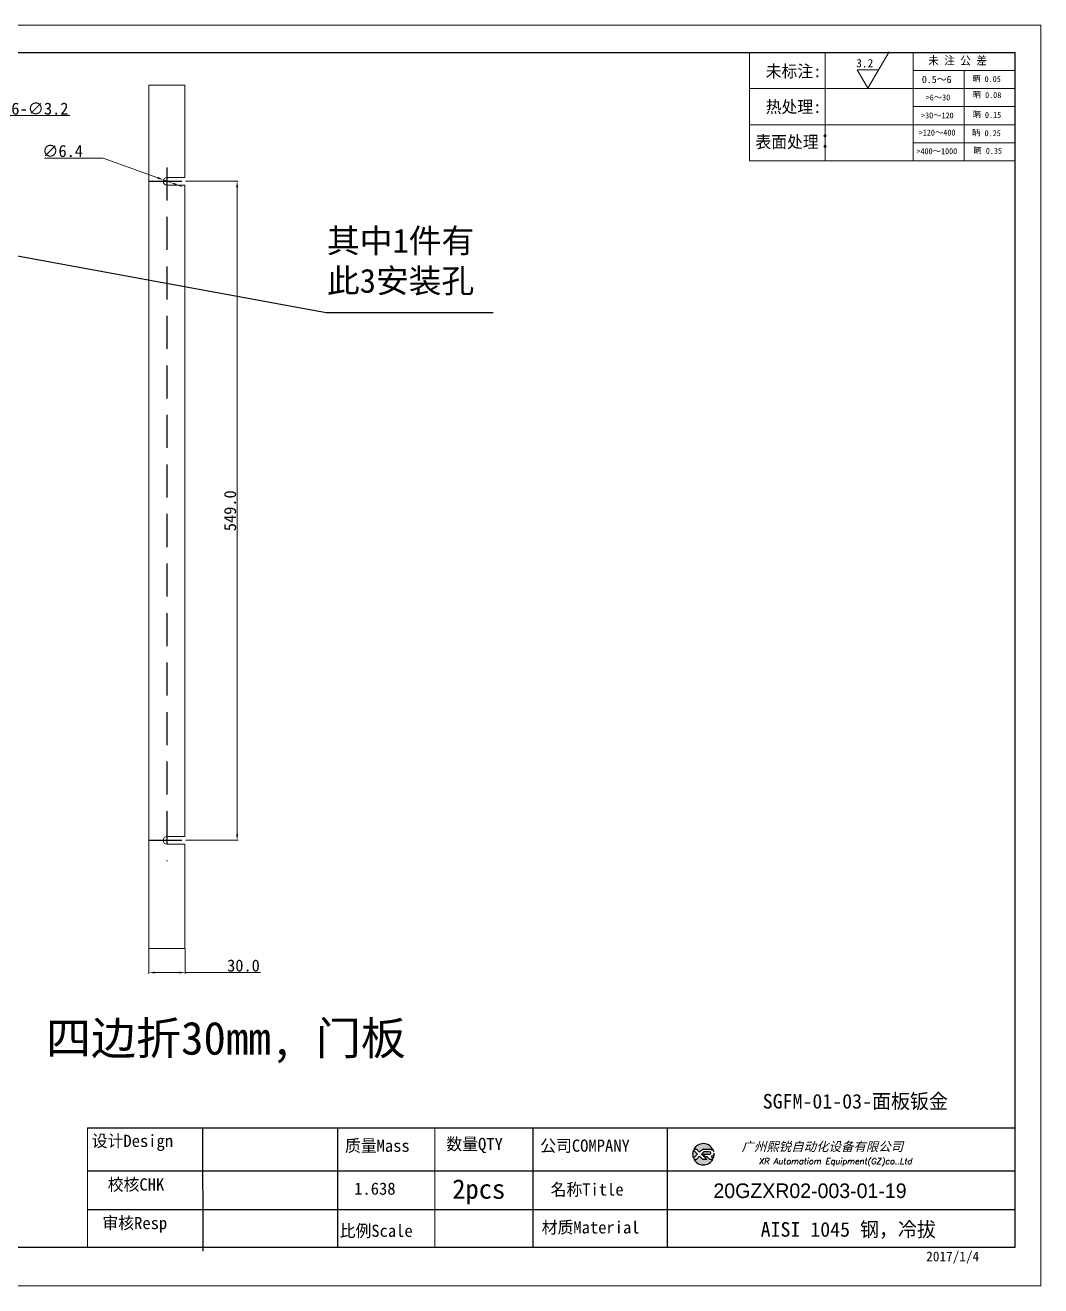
# Model space of a CAD drawing. Header units: millimetres. Extents: x -3862 to 6257, y -4684 to -2127.
# Drawn here: x -1148 to -302, y -4683 to -3633 of the extents above; entities that cross this region are included whole.
import ezdxf
from ezdxf.enums import TextEntityAlignment as Align

# ---------------------------------------------------------------- set-up
doc = ezdxf.new("R2010")
doc.units = ezdxf.units.MM
doc.header["$PDSIZE"] = -1
doc.linetypes.add('CENTERX2', pattern=[20.32, 12.7, -2.54, 2.54, -2.54])
doc.linetypes.add('HIDDEN2', pattern=[0.1875, 0.125, -0.0625])
for name, color, linetype in [('10', 16, 'Continuous'), ('12', 7, 'Continuous'), ('6', 7, 'Continuous'), ('DIM', 3, 'Continuous'), ('layer 1', 7, 'Continuous'), ('中心线', 1, 'CENTERX2'), ('图\\M+19E79\\M+195B6\\M+18E9A', 7, 'Continuous')]:
    doc.layers.add(name, color=color, linetype=linetype)
for name, color, linetype, lineweight in [('尺寸线', 2, 'Continuous', 13), ('粗实线', 7, 'Continuous', 35), ('细实线', 7, 'Continuous', 13)]:
    doc.layers.add(name, color=color, linetype=linetype, lineweight=lineweight)
doc.styles.add('STYLE1', font='')
doc.styles.add('标题\\M+18E9A', font='romand.shx', dxfattribs={"oblique": 10, "bigfont": 'bigfont.shx'})
doc.styles.get('STYLE1').set_extended_font_data('SimSun')
doc.dimstyles.new('ISO-25', dxfattribs={"dimtxt": 2.5, "dimasz": 2.5, "dimexe": 1.25, "dimexo": 0.625, "dimtad": 1, "dimtxsty": 'Standard', "dimcen": 2.5, "dimadec": 0, "dimazin": 0, "dimtfac": 1, "dimtmove": 0, "dimatfit": 3, "dimfxl": 0, "dimarcsym": 0})
doc.dimstyles.new('国标$0', dxfattribs={"dimtxt": 4, "dimasz": 1.2, "dimexe": 1, "dimexo": 0.4, "dimgap": 0.8, "dimtad": 1, "dimdec": 1, "dimzin": 1, "dimdsep": 46, "dimtxsty": 'Standard', "dimcen": 0, "dimclrd": 256, "dimclre": 256, "dimclrt": 256, "dimadec": 0, "dimazin": 0, "dimtp": 0.1, "dimtm": 0.1, "dimtfac": 0.71, "dimtdec": 1, "dimtmove": 1, "dimatfit": 3, "dimfxl": 0, "dimlwd": -1, "dimlwe": -1, "dimarcsym": 0})

# ---------------------------------------------------------------- blocks, each defined once
blk = doc.blocks.new('*D69')
at = {"layer": '10', "color": 16, "linetype": 'Continuous', "lineweight": 13, "ltscale": 2, "insert": (1331.2, 1014.8), "char_height": 6.945, "attachment_point": 7}
blk.add_mtext('{\\fSIMSUN|b0|i0|c0|p49;3.2}', dxfattribs=at)
blk = doc.blocks.new('*D70')
at = {"layer": '10', "color": 7, "linetype": 'Continuous', "lineweight": 13, "ltscale": 2, "insert": (1427.9, 1002.6), "char_height": 4.961, "attachment_point": 7}
blk.add_mtext('{\\fSIMSUN|b0|i0|c0|p49;眪', dxfattribs=at)
blk = doc.blocks.new('*D71')
at = {"layer": '10', "color": 5, "linetype": 'Continuous', "lineweight": 13, "ltscale": 2, "insert": (1434.8, 1002.6), "char_height": 4.961, "attachment_point": 7}
blk.add_mtext('{\\fSIMSUN|b0|i0|c0|p49; 0.05}', dxfattribs=at)
blk = doc.blocks.new('*D72')
at = {"layer": '10', "color": 7, "linetype": 'Continuous', "lineweight": 13, "ltscale": 2, "insert": (1428.2, 989.2), "char_height": 4.961, "attachment_point": 7}
blk.add_mtext('{\\fSIMSUN|b0|i0|c0|p49;眪', dxfattribs=at)
blk = doc.blocks.new('*D73')
at = {"layer": '10', "color": 7, "linetype": 'Continuous', "lineweight": 13, "ltscale": 2, "insert": (1435.2, 989.2), "char_height": 4.961, "attachment_point": 7}
blk.add_mtext('{\\fSIMSUN|b0|i0|c0|p49; 0.08}', dxfattribs=at)
blk = doc.blocks.new('*D74')
at = {"layer": '10', "color": 7, "linetype": 'Continuous', "lineweight": 13, "ltscale": 2, "insert": (1428.2, 972.7), "char_height": 4.961, "attachment_point": 7}
blk.add_mtext('{\\fSIMSUN|b0|i0|c0|p49;眪', dxfattribs=at)
blk = doc.blocks.new('*D75')
at = {"layer": '10', "color": 7, "linetype": 'Continuous', "lineweight": 13, "ltscale": 2, "insert": (1435.1, 972.7), "char_height": 4.961, "attachment_point": 7}
blk.add_mtext('{\\fSIMSUN|b0|i0|c0|p49; 0.15}', dxfattribs=at)
blk = doc.blocks.new('*D76')
at = {"layer": '10', "color": 7, "linetype": 'Continuous', "lineweight": 13, "ltscale": 2, "insert": (1427.8, 957.5), "char_height": 4.961, "attachment_point": 7}
blk.add_mtext('{\\fSIMSUN|b0|i0|c0|p49;眪', dxfattribs=at)
blk = doc.blocks.new('*D77')
at = {"layer": '10', "color": 7, "linetype": 'Continuous', "lineweight": 13, "ltscale": 2, "insert": (1434.8, 957.5), "char_height": 4.961, "attachment_point": 7}
blk.add_mtext('{\\fSIMSUN|b0|i0|c0|p49; 0.25}', dxfattribs=at)
blk = doc.blocks.new('*D78')
at = {"layer": '10', "color": 7, "linetype": 'Continuous', "lineweight": 13, "ltscale": 2, "insert": (1428.8, 942.7), "char_height": 4.961, "attachment_point": 7}
blk.add_mtext('{\\fSIMSUN|b0|i0|c0|p49;眪', dxfattribs=at)
blk = doc.blocks.new('*D79')
at = {"layer": '10', "color": 7, "linetype": 'Continuous', "lineweight": 13, "ltscale": 2, "insert": (1435.8, 942.7), "char_height": 4.961, "attachment_point": 7}
blk.add_mtext('{\\fSIMSUN|b0|i0|c0|p49; 0.35}', dxfattribs=at)
blk = doc.blocks.new('*D80')
at = {"layer": '10', "color": 7, "linetype": 'Continuous', "lineweight": 13, "ltscale": 2, "insert": (703.3, 44.3), "char_height": 10.14, "attachment_point": 7}
blk.add_mtext('{审核Resp}', dxfattribs=at)
blk = doc.blocks.new('*D81')
at = {"layer": '10', "color": 7, "linetype": 'Continuous', "lineweight": 13, "ltscale": 2, "insert": (900.9, 39.6), "char_height": 10.14, "attachment_point": 7}
blk.add_mtext('{比例Scale}', dxfattribs=at)
blk = doc.blocks.new('*D82')
at = {"layer": '10', "color": 7, "linetype": 'Continuous', "lineweight": 13, "ltscale": 2, "insert": (905.3, 110.5), "char_height": 10.14, "attachment_point": 7}
blk.add_mtext('{质量Mass}', dxfattribs=at)
blk = doc.blocks.new('*D83')
at = {"layer": '10', "color": 7, "linetype": 'Continuous', "lineweight": 13, "ltscale": 2, "insert": (1076.6, 74), "char_height": 10.14, "attachment_point": 7}
blk.add_mtext('{名称Title}', dxfattribs=at)
blk = doc.blocks.new('*D84')
at = {"layer": '10', "color": 7, "linetype": 'Continuous', "lineweight": 13, "ltscale": 2, "insert": (694.4, 112.3), "char_height": 10.14, "attachment_point": 7}
blk.add_mtext('{设计Design}', dxfattribs=at)
blk = doc.blocks.new('*D85')
at = {"layer": '10', "color": 7, "linetype": 'Continuous', "lineweight": 13, "ltscale": 2, "insert": (707.7, 78.2), "char_height": 10.14, "attachment_point": 7}
blk.add_mtext('{校核CHK}', dxfattribs=at)
blk = doc.blocks.new('*D92')
at = {"layer": '10', "color": 7, "linetype": 'Continuous', "lineweight": 13, "ltscale": 2, "insert": (913, 75.7), "char_height": 10.14, "attachment_point": 7}
blk.add_mtext('{1.638}', dxfattribs=at)
blk = doc.blocks.new('*D93')
at = {"layer": '10', "color": 7, "linetype": 'Continuous', "lineweight": 13, "ltscale": 2, "insert": (1255.8, 1005.5), "char_height": 10.14, "attachment_point": 7}
blk.add_mtext('{未标注:}', dxfattribs=at)
blk = doc.blocks.new('*D94')
at = {"layer": '10', "color": 7, "linetype": 'Continuous', "lineweight": 13, "ltscale": 2, "insert": (1255.8, 975.8), "char_height": 10.14, "attachment_point": 7}
blk.add_mtext('{热处理:}', dxfattribs=at)
blk = doc.blocks.new('*D95')
at = {"layer": '10', "color": 7, "linetype": 'Continuous', "lineweight": 13, "ltscale": 2, "insert": (1247.2, 946.6), "char_height": 10.14, "attachment_point": 7}
blk.add_mtext('{表面处理}', dxfattribs=at)
blk = doc.blocks.new('*D96')
at = {"layer": '10', "color": 7, "linetype": 'Continuous', "lineweight": 13, "ltscale": 2, "insert": (1296.7, 946.8), "char_height": 13.12, "attachment_point": 7}
blk.add_mtext('{：}', dxfattribs=at)
blk = doc.blocks.new('*D97')
at = {"layer": '10', "color": 7, "linetype": 'Continuous', "lineweight": 13, "ltscale": 2, "insert": (1391.2, 1016.4), "char_height": 6.75, "attachment_point": 7}
blk.add_mtext('{未 注 公 差}', dxfattribs=at)
blk = doc.blocks.new('*D98')
at = {"layer": '10', "color": 7, "linetype": 'Continuous', "lineweight": 13, "ltscale": 2, "insert": (1385.9, 1001.7), "char_height": 6.08, "attachment_point": 7}
blk.add_mtext('{0.5～6}', dxfattribs=at)
blk = doc.blocks.new('*D100')
at = {"layer": '10', "color": 7, "linetype": 'Continuous', "lineweight": 13, "ltscale": 2, "insert": (1389.1, 987.3), "char_height": 4.961, "attachment_point": 7}
blk.add_mtext('{\\fSIMSUN|b0|i0|c0|p49;>6～30}', dxfattribs=at)
blk = doc.blocks.new('*D101')
at = {"layer": '10', "color": 7, "linetype": 'Continuous', "lineweight": 13, "ltscale": 2, "insert": (1385.2, 972.3), "char_height": 4.961, "attachment_point": 7}
blk.add_mtext('{\\fSIMSUN|b0|i0|c0|p49;>30～120}', dxfattribs=at)
blk = doc.blocks.new('*D102')
at = {"layer": '10', "color": 7, "linetype": 'Continuous', "lineweight": 13, "ltscale": 2, "insert": (1383.3, 958), "char_height": 4.961, "attachment_point": 7}
blk.add_mtext('{\\fSIMSUN|b0|i0|c0|p49;>120～400}', dxfattribs=at)
blk = doc.blocks.new('*D103')
at = {"layer": '10', "color": 7, "linetype": 'Continuous', "lineweight": 13, "ltscale": 2, "insert": (1381.4, 942.5), "char_height": 4.961, "attachment_point": 7}
blk.add_mtext('{\\fSIMSUN|b0|i0|c0|p49;>400～1000}', dxfattribs=at)
blk = doc.blocks.new('*D105')
at = {"layer": '10', "color": 7, "linetype": 'Continuous', "lineweight": 13, "ltscale": 2, "insert": (1251.6, 39.1), "char_height": 12.162, "attachment_point": 7}
blk.add_mtext('{AISI 1045 钢，冷拔}', dxfattribs=at)
blk = doc.blocks.new('*D106')
at = {"layer": '10', "color": 7, "linetype": 'Continuous', "lineweight": 13, "ltscale": 2, "insert": (1389.5, 18.4), "char_height": 8.11, "attachment_point": 7}
blk.add_mtext('{2017/1/4}', dxfattribs=at)
blk = doc.blocks.new('*D107')
at = {"layer": '10', "color": 16, "linetype": 'Continuous', "lineweight": 13, "ltscale": 2, "insert": (989.8, 110.5), "char_height": 10.14, "attachment_point": 7}
blk.add_mtext('{数量QTY}', dxfattribs=at)
blk = doc.blocks.new('*D108')
at = {"layer": '10', "color": 7, "linetype": 'Continuous', "lineweight": 13, "ltscale": 2, "insert": (988.1, 73), "char_height": 16.22, "attachment_point": 7}
blk.add_mtext('{2pcs}', dxfattribs=at)
blk = doc.blocks.new('*D114')
at = {"layer": '10', "color": 7, "linetype": 'Continuous', "lineweight": 13, "ltscale": 2, "insert": (1068, 110.5), "char_height": 10.135, "attachment_point": 7}
blk.add_mtext('{公司COMPANY}', dxfattribs=at)
blk = doc.blocks.new('*D115')
at = {"layer": '10', "color": 7, "linetype": 'Continuous', "lineweight": 13, "ltscale": 2, "insert": (1069.2, 42.5), "char_height": 10.135, "attachment_point": 7}
blk.add_mtext('{材质Material}', dxfattribs=at)
blk = doc.blocks.new('XR')
h = blk.add_hatch(color=256)
h.set_gradient(color1=(252, 128, 0), rotation=240, one_color=1, tint=1, name='INVCURVED')
edge = h.paths.add_edge_path()
edge.add_spline(control_points=[(-434.18, -5928.47), (-433.9, -5928.74), (-433.63, -5929.01), (-433.63, -5929.01), (-433.63, -5929.01), (-433.63, -5929.01), (-433.36, -5928.74), (-433.09, -5928.47)], knot_values=[0.5625, 0.5625, 0.5625, 0.5625, 0.625, 0.625, 0.625, 0.625, 0.6875, 0.6875, 0.6875, 0.6875], degree=3, periodic=0)
edge.add_spline(control_points=[(-433.09, -5928.47), (-432.82, -5928.2), (-432.54, -5927.93), (-432.54, -5927.93), (-432.54, -5927.93), (-432.54, -5927.93), (-432.04, -5927.93), (-431.53, -5927.93)], knot_values=[0.4375, 0.4375, 0.4375, 0.4375, 0.5, 0.5, 0.5, 0.5, 0.5625, 0.5625, 0.5625, 0.5625], degree=3, periodic=0)
edge.add_spline(control_points=[(-431.53, -5927.93), (-431.03, -5927.93), (-430.52, -5927.93), (-430.52, -5927.93), (-430.52, -5927.93), (-430, -5927.93), (-429.43, -5927.96), (-429.01, -5928.33)], knot_values=[0.25, 0.25, 0.25, 0.25, 0.3125, 0.3125, 0.3125, 0.3125, 0.4375, 0.4375, 0.4375, 0.4375], degree=3, periodic=0)
edge.add_spline(control_points=[(-429.01, -5928.33), (-428.88, -5928.44), (-428.78, -5928.59), (-428.71, -5928.75)], knot_values=[0.125, 0.125, 0.125, 0.125, 0.25, 0.25, 0.25, 0.25], degree=3, periodic=0)
edge.add_spline(control_points=[(-428.71, -5928.75), (-429.13, -5927.18), (-430.58, -5926.02), (-432.31, -5926.02)], knot_values=[0, 0, 0, 0, 0.125, 0.125, 0.125, 0.125], degree=3, periodic=0)
edge.add_spline(control_points=[(-432.31, -5926.02), (-433.72, -5926.02), (-434.94, -5926.79), (-435.58, -5927.93)], knot_values=[0.875, 0.875, 0.875, 0.875, 1, 1, 1, 1], degree=3, periodic=0)
edge.add_spline(control_points=[(-435.58, -5927.93), (-435.58, -5927.93), (-434.72, -5927.93), (-434.72, -5927.93), (-434.72, -5927.93), (-434.72, -5927.93), (-434.45, -5928.2), (-434.18, -5928.47)], knot_values=[0.6875, 0.6875, 0.6875, 0.6875, 0.8125, 0.8125, 0.8125, 0.8125, 0.875, 0.875, 0.875, 0.875], degree=3, periodic=0)
edge = h.paths.add_edge_path()
edge.add_spline(control_points=[(-434.79, -5929.26), (-435.04, -5929.02), (-435.34, -5928.72), (-435.54, -5928.53)], knot_values=[0.562504, 0.562504, 0.562504, 0.562504, 0.656252, 0.656252, 0.656252, 0.656252], degree=3, periodic=0)
edge.add_spline(control_points=[(-435.54, -5928.53), (-435.67, -5928.4), (-435.76, -5928.31), (-435.76, -5928.31), (-435.76, -5928.31), (-435.94, -5928.74), (-436.03, -5929.21), (-436.03, -5929.71)], knot_values=[0.25, 0.25, 0.25, 0.25, 0.312504, 0.312504, 0.312504, 0.312504, 0.562504, 0.562504, 0.562504, 0.562504], degree=3, periodic=0)
edge.add_spline(control_points=[(-436.03, -5929.71), (-436.03, -5930.2), (-435.94, -5930.67), (-435.76, -5931.1), (-435.76, -5931.1), (-435.4, -5930.75), (-435.05, -5930.4)], knot_values=[0.874998, 0.874998, 0.874998, 0.874998, 1.124998, 1.124998, 1.124998, 1.25, 1.25, 1.25, 1.25], degree=3, periodic=0)
edge.add_spline(control_points=[(-435.05, -5930.4), (-434.7, -5930.05), (-434.34, -5929.71), (-434.34, -5929.71), (-434.34, -5929.71), (-434.34, -5929.71), (-434.34, -5929.71), (-434.34, -5929.71)], knot_values=[0.749878, 0.749878, 0.749878, 0.749878, 0.874875, 0.874875, 0.874875, 0.874875, 0.874998, 0.874998, 0.874998, 0.874998], degree=3, periodic=0)
edge.add_spline(control_points=[(-434.34, -5929.71), (-434.34, -5929.71), (-434.34, -5929.71), (-434.34, -5929.71)], knot_values=[0.749634, 0.749634, 0.749634, 0.749634, 0.749817, 0.749817, 0.749817, 0.749817], degree=3, periodic=0)
edge.add_spline(control_points=[(-434.35, -5929.7), (-434.35, -5929.7), (-434.35, -5929.7), (-434.35, -5929.7)], knot_values=[0.738281, 0.738281, 0.738281, 0.738281, 0.742188, 0.742188, 0.742188, 0.742188], degree=3, periodic=0)
edge.add_spline(control_points=[(-434.35, -5929.7), (-434.36, -5929.69), (-434.37, -5929.68), (-434.38, -5929.67)], knot_values=[0.726563, 0.726563, 0.726563, 0.726563, 0.738281, 0.738281, 0.738281, 0.738281], degree=3, periodic=0)
edge.add_spline(control_points=[(-434.38, -5929.67), (-434.38, -5929.66), (-434.39, -5929.65), (-434.4, -5929.65)], knot_values=[0.718751, 0.718751, 0.718751, 0.718751, 0.726563, 0.726563, 0.726563, 0.726563], degree=3, periodic=0)
edge.add_spline(control_points=[(-434.4, -5929.65), (-434.42, -5929.63), (-434.45, -5929.6), (-434.47, -5929.58)], knot_values=[0.703126, 0.703126, 0.703126, 0.703126, 0.718751, 0.718751, 0.718751, 0.718751], degree=3, periodic=0)
edge.add_spline(control_points=[(-434.47, -5929.58), (-434.5, -5929.55), (-434.53, -5929.52), (-434.56, -5929.49)], knot_values=[0.687501, 0.687501, 0.687501, 0.687501, 0.703126, 0.703126, 0.703126, 0.703126], degree=3, periodic=0)
edge.add_spline(control_points=[(-434.56, -5929.49), (-434.63, -5929.42), (-434.71, -5929.35), (-434.79, -5929.26)], knot_values=[0.656252, 0.656252, 0.656252, 0.656252, 0.687501, 0.687501, 0.687501, 0.687501], degree=3, periodic=0)
h = blk.add_hatch(color=256)
h.set_gradient(color1=(3, 72, 255), color2=(0, 41, 153), one_color=1, tint=0.3, name='HEMISPHERICAL')
edge = h.paths.add_edge_path()
edge.add_spline(control_points=[(-432.54, -5929.67), (-432.26, -5929.95), (-431.94, -5930.23), (-431.66, -5930.51), (-431.66, -5930.51), (-431.66, -5930.51), (-431.66, -5930.51), (-431.66, -5930.51)], knot_values=[0.736842, 0.736842, 0.736842, 0.736842, 0.789474, 0.789474, 0.789474, 0.789474, 0.802633, 0.802633, 0.802633, 0.802633], degree=3, periodic=0)
edge.add_spline(control_points=[(-431.66, -5930.51), (-431.65, -5930.51), (-431.65, -5930.52), (-431.65, -5930.52)], knot_values=[0.802633, 0.802633, 0.802633, 0.802633, 0.815791, 0.815791, 0.815791, 0.815791], degree=3, periodic=0)
edge.add_spline(control_points=[(-431.65, -5930.52), (-431.64, -5930.53), (-431.64, -5930.53), (-431.64, -5930.53)], knot_values=[0.815791, 0.815791, 0.815791, 0.815791, 0.82237, 0.82237, 0.82237, 0.82237], degree=3, periodic=0)
edge.add_spline(control_points=[(-431.64, -5930.53), (-431.64, -5930.53), (-431.64, -5930.53), (-431.63, -5930.54)], knot_values=[0.82237, 0.82237, 0.82237, 0.82237, 0.828949, 0.828949, 0.828949, 0.828949], degree=3, periodic=0)
edge.add_spline(control_points=[(-431.63, -5930.54), (-431.63, -5930.54), (-431.63, -5930.54), (-431.63, -5930.54), (-431.63, -5930.54), (-431.63, -5930.54), (-431.59, -5930.54), (-431.52, -5930.54)], knot_values=[0.841901, 0.841901, 0.841901, 0.841901, 0.842105, 0.842105, 0.842105, 0.842105, 0.855264, 0.855264, 0.855264, 0.855264], degree=3, periodic=0)
edge.add_spline(control_points=[(-431.52, -5930.54), (-431.46, -5930.54), (-431.38, -5930.54), (-431.3, -5930.54)], knot_values=[0.855264, 0.855264, 0.855264, 0.855264, 0.868422, 0.868422, 0.868422, 0.868422], degree=3, periodic=0)
edge.add_spline(control_points=[(-431.3, -5930.54), (-431.26, -5930.54), (-431.22, -5930.54), (-431.18, -5930.54)], knot_values=[0.868422, 0.868422, 0.868422, 0.868422, 0.875, 0.875, 0.875, 0.875], degree=3, periodic=0)
edge.add_spline(control_points=[(-431.18, -5930.54), (-431.14, -5930.54), (-431.1, -5930.54), (-431.07, -5930.54)], knot_values=[0.875, 0.875, 0.875, 0.875, 0.881579, 0.881579, 0.881579, 0.881579], degree=3, periodic=0)
edge.add_spline(control_points=[(-431.07, -5930.54), (-431.05, -5930.54), (-431.04, -5930.54), (-431.03, -5930.54)], knot_values=[0.881579, 0.881579, 0.881579, 0.881579, 0.884869, 0.884869, 0.884869, 0.884869], degree=3, periodic=0)
edge.add_spline(control_points=[(-431.03, -5930.54), (-431.02, -5930.54), (-431, -5930.54), (-431, -5930.54)], knot_values=[0.884869, 0.884869, 0.884869, 0.884869, 0.888158, 0.888158, 0.888158, 0.888158], degree=3, periodic=0)
edge.add_spline(control_points=[(-431, -5930.54), (-430.99, -5930.54), (-430.99, -5930.54), (-430.98, -5930.54)], knot_values=[0.888158, 0.888158, 0.888158, 0.888158, 0.889803, 0.889803, 0.889803, 0.889803], degree=3, periodic=0)
edge.add_spline(control_points=[(-430.98, -5930.54), (-430.98, -5930.54), (-430.98, -5930.54), (-430.97, -5930.54)], knot_values=[0.889803, 0.889803, 0.889803, 0.889803, 0.891447, 0.891447, 0.891447, 0.891447], degree=3, periodic=0)
edge.add_spline(control_points=[(-430.97, -5930.54), (-430.97, -5930.54), (-430.97, -5930.54), (-430.97, -5930.54)], knot_values=[0.891447, 0.891447, 0.891447, 0.891447, 0.89227, 0.89227, 0.89227, 0.89227], degree=3, periodic=0)
edge.add_spline(control_points=[(-430.97, -5930.54), (-430.97, -5930.54), (-430.97, -5930.54), (-430.97, -5930.54)], knot_values=[0.89227, 0.89227, 0.89227, 0.89227, 0.893092, 0.893092, 0.893092, 0.893092], degree=3, periodic=0)
edge.add_spline(control_points=[(-430.97, -5930.54), (-430.97, -5930.54), (-430.97, -5930.54), (-430.97, -5930.54)], knot_values=[0.893092, 0.893092, 0.893092, 0.893092, 0.893503, 0.893503, 0.893503, 0.893503], degree=3, periodic=0)
edge.add_spline(control_points=[(-430.97, -5930.54), (-430.97, -5930.54), (-430.97, -5930.54), (-430.97, -5930.54)], knot_values=[0.893503, 0.893503, 0.893503, 0.893503, 0.893914, 0.893914, 0.893914, 0.893914], degree=3, periodic=0)
edge.add_spline(control_points=[(-430.97, -5930.54), (-430.97, -5930.54), (-430.97, -5930.54), (-430.97, -5930.54)], knot_values=[0.893914, 0.893914, 0.893914, 0.893914, 0.89412, 0.89412, 0.89412, 0.89412], degree=3, periodic=0)
edge.add_spline(control_points=[(-430.97, -5930.54), (-430.97, -5930.54), (-430.97, -5930.54), (-430.97, -5930.54)], knot_values=[0.89412, 0.89412, 0.89412, 0.89412, 0.894326, 0.894326, 0.894326, 0.894326], degree=3, periodic=0)
edge.add_spline(control_points=[(-430.97, -5930.54), (-430.97, -5930.54), (-430.97, -5930.54), (-430.97, -5930.54)], knot_values=[0.894428, 0.894428, 0.894428, 0.894428, 0.894531, 0.894531, 0.894531, 0.894531], degree=3, periodic=0)
edge.add_spline(control_points=[(-430.97, -5930.54), (-430.97, -5930.54), (-430.97, -5930.54), (-430.97, -5930.54)], knot_values=[0.894531, 0.894531, 0.894531, 0.894531, 0.894583, 0.894583, 0.894583, 0.894583], degree=3, periodic=0)
edge.add_spline(control_points=[(-430.97, -5930.54), (-430.97, -5930.54), (-430.97, -5930.54), (-430.97, -5930.54), (-430.97, -5930.54), (-430.97, -5930.54), (-430.73, -5930.78), (-430.49, -5931.01)], knot_values=[0.894685, 0.894685, 0.894685, 0.894685, 0.894737, 0.894737, 0.894737, 0.894737, 0.921052, 0.921052, 0.921052, 0.921052], degree=3, periodic=0)
edge.add_spline(control_points=[(-430.49, -5931.01), (-430.26, -5931.24), (-430.02, -5931.48), (-430.02, -5931.48)], knot_values=[0.921052, 0.921052, 0.921052, 0.921052, 0.947368, 0.947368, 0.947368, 0.947368], degree=3, periodic=0)
edge.add_spline(control_points=[(-430.02, -5931.48), (-430.02, -5931.48), (-430.02, -5931.48), (-430.02, -5931.48)], knot_values=[0.947522, 0.947522, 0.947522, 0.947522, 0.947573, 0.947573, 0.947573, 0.947573], degree=3, periodic=0)
edge.add_spline(control_points=[(-430.02, -5931.48), (-430.02, -5931.48), (-430.02, -5931.48), (-430.02, -5931.48)], knot_values=[0.947573, 0.947573, 0.947573, 0.947573, 0.947676, 0.947676, 0.947676, 0.947676], degree=3, periodic=0)
edge.add_spline(control_points=[(-430.02, -5931.48), (-430.02, -5931.48), (-430.02, -5931.48), (-430.02, -5931.48)], knot_values=[0.947676, 0.947676, 0.947676, 0.947676, 0.947779, 0.947779, 0.947779, 0.947779], degree=3, periodic=0)
edge.add_spline(control_points=[(-430.02, -5931.48), (-430.02, -5931.48), (-430.02, -5931.48), (-430.02, -5931.48)], knot_values=[0.947779, 0.947779, 0.947779, 0.947779, 0.947984, 0.947984, 0.947984, 0.947984], degree=3, periodic=0)
edge.add_spline(control_points=[(-430.02, -5931.48), (-430.02, -5931.48), (-430.02, -5931.48), (-430.02, -5931.48)], knot_values=[0.947984, 0.947984, 0.947984, 0.947984, 0.94819, 0.94819, 0.94819, 0.94819], degree=3, periodic=0)
edge.add_spline(control_points=[(-430.02, -5931.48), (-430.02, -5931.48), (-430.02, -5931.48), (-430.02, -5931.48)], knot_values=[0.94819, 0.94819, 0.94819, 0.94819, 0.948601, 0.948601, 0.948601, 0.948601], degree=3, periodic=0)
edge.add_spline(control_points=[(-430.02, -5931.48), (-430.02, -5931.48), (-430.02, -5931.48), (-430.02, -5931.48)], knot_values=[0.948601, 0.948601, 0.948601, 0.948601, 0.949012, 0.949012, 0.949012, 0.949012], degree=3, periodic=0)
edge.add_spline(control_points=[(-430.02, -5931.48), (-430.02, -5931.48), (-430.01, -5931.48), (-430.01, -5931.48)], knot_values=[0.949012, 0.949012, 0.949012, 0.949012, 0.949834, 0.949834, 0.949834, 0.949834], degree=3, periodic=0)
edge.add_spline(control_points=[(-430.01, -5931.48), (-430.01, -5931.48), (-430.01, -5931.48), (-430.01, -5931.48)], knot_values=[0.949834, 0.949834, 0.949834, 0.949834, 0.950657, 0.950657, 0.950657, 0.950657], degree=3, periodic=0)
edge.add_spline(control_points=[(-430.01, -5931.48), (-430.01, -5931.48), (-430, -5931.48), (-430, -5931.48)], knot_values=[0.950657, 0.950657, 0.950657, 0.950657, 0.952301, 0.952301, 0.952301, 0.952301], degree=3, periodic=0)
edge.add_spline(control_points=[(-430, -5931.48), (-429.99, -5931.48), (-429.98, -5931.48), (-429.98, -5931.48)], knot_values=[0.952301, 0.952301, 0.952301, 0.952301, 0.953946, 0.953946, 0.953946, 0.953946], degree=3, periodic=0)
edge.add_spline(control_points=[(-429.98, -5931.48), (-429.96, -5931.48), (-429.95, -5931.48), (-429.93, -5931.48)], knot_values=[0.953946, 0.953946, 0.953946, 0.953946, 0.957236, 0.957236, 0.957236, 0.957236], degree=3, periodic=0)
edge.add_spline(control_points=[(-429.93, -5931.48), (-429.91, -5931.48), (-429.89, -5931.48), (-429.87, -5931.48)], knot_values=[0.957236, 0.957236, 0.957236, 0.957236, 0.960525, 0.960525, 0.960525, 0.960525], degree=3, periodic=0)
edge.add_spline(control_points=[(-429.87, -5931.48), (-429.82, -5931.48), (-429.77, -5931.48), (-429.71, -5931.48)], knot_values=[0.960525, 0.960525, 0.960525, 0.960525, 0.967104, 0.967104, 0.967104, 0.967104], degree=3, periodic=0)
edge.add_spline(control_points=[(-429.71, -5931.48), (-429.65, -5931.48), (-429.59, -5931.48), (-429.53, -5931.48)], knot_values=[0.967104, 0.967104, 0.967104, 0.967104, 0.973683, 0.973683, 0.973683, 0.973683], degree=3, periodic=0)
edge.add_spline(control_points=[(-429.53, -5931.48), (-429.41, -5931.48), (-429.29, -5931.48), (-429.19, -5931.48)], knot_values=[0.973683, 0.973683, 0.973683, 0.973683, 0.98684, 0.98684, 0.98684, 0.98684], degree=3, periodic=0)
edge.add_spline(control_points=[(-429.19, -5931.48), (-429.1, -5931.48), (-429.04, -5931.48), (-429.04, -5931.48), (-429.67, -5932.62), (-430.9, -5933.39), (-432.31, -5933.39)], knot_values=[0.98684, 0.98684, 0.98684, 0.98684, 1, 1, 1, 1.052632, 1.052632, 1.052632, 1.052632], degree=3, periodic=0)
edge.add_spline(control_points=[(-432.31, -5933.39), (-433.72, -5933.39), (-434.94, -5932.62), (-435.58, -5931.48), (-435.58, -5931.48), (-435.58, -5931.48), (-435.36, -5931.48), (-435.15, -5931.48)], knot_values=[0.052632, 0.052632, 0.052632, 0.052632, 0.105263, 0.105263, 0.105263, 0.105263, 0.131579, 0.131579, 0.131579, 0.131579], degree=3, periodic=0)
edge.add_spline(control_points=[(-435.15, -5931.48), (-434.93, -5931.48), (-434.72, -5931.48), (-434.72, -5931.48), (-434.72, -5931.48), (-434.72, -5931.48), (-434.45, -5931.21), (-434.18, -5930.94)], knot_values=[0.131579, 0.131579, 0.131579, 0.131579, 0.157895, 0.157895, 0.157895, 0.157895, 0.184211, 0.184211, 0.184211, 0.184211], degree=3, periodic=0)
edge.add_spline(control_points=[(-434.18, -5930.94), (-433.9, -5930.67), (-433.63, -5930.4), (-433.63, -5930.4), (-433.63, -5930.4), (-433.63, -5930.4), (-433.36, -5930.67), (-433.09, -5930.94)], knot_values=[0.184211, 0.184211, 0.184211, 0.184211, 0.210526, 0.210526, 0.210526, 0.210526, 0.236842, 0.236842, 0.236842, 0.236842], degree=3, periodic=0)
edge.add_spline(control_points=[(-433.09, -5930.94), (-432.82, -5931.21), (-432.54, -5931.48), (-432.54, -5931.48), (-432.54, -5931.48), (-432.54, -5931.48), (-432.19, -5931.48), (-431.83, -5931.48)], knot_values=[0.236842, 0.236842, 0.236842, 0.236842, 0.263158, 0.263158, 0.263158, 0.263158, 0.289474, 0.289474, 0.289474, 0.289474], degree=3, periodic=0)
edge.add_spline(control_points=[(-431.83, -5931.48), (-431.48, -5931.48), (-431.12, -5931.48), (-431.12, -5931.48), (-431.12, -5931.48), (-431.12, -5931.48), (-431.57, -5931.03), (-432.02, -5930.59)], knot_values=[0.289474, 0.289474, 0.289474, 0.289474, 0.315789, 0.315789, 0.315789, 0.315789, 0.342105, 0.342105, 0.342105, 0.342105], degree=3, periodic=0)
edge.add_spline(control_points=[(-432.02, -5930.59), (-432.47, -5930.15), (-432.92, -5929.71), (-432.92, -5929.71), (-432.92, -5929.71), (-432.92, -5929.71), (-432.71, -5929.5), (-432.5, -5929.29)], knot_values=[0.342105, 0.342105, 0.342105, 0.342105, 0.368421, 0.368421, 0.368421, 0.368421, 0.394737, 0.394737, 0.394737, 0.394737], degree=3, periodic=0)
edge.add_spline(control_points=[(-432.5, -5929.29), (-432.3, -5929.09), (-432.09, -5928.88), (-432.09, -5928.88)], knot_values=[0.394737, 0.394737, 0.394737, 0.394737, 0.421053, 0.421053, 0.421053, 0.421053], degree=3, periodic=0)
edge.add_spline(control_points=[(-432.09, -5928.88), (-432.09, -5928.88), (-432.06, -5928.86), (-432.06, -5928.86)], knot_values=[0.421053, 0.421053, 0.421053, 0.421053, 0.473684, 0.473684, 0.473684, 0.473684], degree=3, periodic=0)
edge.add_spline(control_points=[(-432.06, -5928.86), (-432.06, -5928.86), (-432.06, -5928.86), (-432.06, -5928.86), (-432.06, -5928.86), (-432.06, -5928.86), (-430.4, -5928.86), (-430.26, -5928.86)], knot_values=[0.473684, 0.473684, 0.473684, 0.473684, 0.473684, 0.473684, 0.473684, 0.473684, 0.526316, 0.526316, 0.526316, 0.526316], degree=3, periodic=0)
edge.add_spline(control_points=[(-430.26, -5928.86), (-429.54, -5928.86), (-429.62, -5929.4), (-429.83, -5929.55)], knot_values=[0.526316, 0.526316, 0.526316, 0.526316, 0.578947, 0.578947, 0.578947, 0.578947], degree=3, periodic=0)
edge.add_spline(control_points=[(-429.83, -5929.55), (-429.94, -5929.62), (-430.08, -5929.65), (-430.26, -5929.65), (-430.26, -5929.65), (-430.26, -5929.65), (-430.48, -5929.65), (-430.71, -5929.66)], knot_values=[0.578947, 0.578947, 0.578947, 0.578947, 0.631579, 0.631579, 0.631579, 0.631579, 0.657895, 0.657895, 0.657895, 0.657895], degree=3, periodic=0)
edge.add_spline(control_points=[(-430.71, -5929.66), (-430.93, -5929.66), (-431.15, -5929.67), (-431.15, -5929.67), (-431.15, -5929.67), (-431.15, -5929.67), (-432.54, -5929.67), (-432.54, -5929.67)], knot_values=[0.657895, 0.657895, 0.657895, 0.657895, 0.684211, 0.684211, 0.684211, 0.684211, 0.736842, 0.736842, 0.736842, 0.736842], degree=3, periodic=0)
edge = h.paths.add_edge_path()
edge.add_spline(control_points=[(-428.6, -5929.32), (-428.61, -5929.67), (-428.76, -5930), (-429.06, -5930.22)], knot_values=[0.8, 0.8, 0.8, 0.8, 1, 1, 1, 1], degree=3, periodic=0)
edge.add_spline(control_points=[(-429.06, -5930.22), (-429.22, -5930.34), (-429.41, -5930.43), (-429.61, -5930.48)], knot_values=[0.6, 0.6, 0.6, 0.6, 0.8, 0.8, 0.8, 0.8], degree=3, periodic=0)
edge.add_spline(control_points=[(-429.61, -5930.48), (-429.61, -5930.48), (-428.9, -5931.19), (-428.9, -5931.19), (-428.9, -5931.19), (-428.69, -5930.73), (-428.58, -5930.23), (-428.58, -5929.71)], knot_values=[0.2, 0.2, 0.2, 0.2, 0.4, 0.4, 0.4, 0.4, 0.6, 0.6, 0.6, 0.6], degree=3, periodic=0)
edge.add_spline(control_points=[(-428.58, -5929.71), (-428.58, -5929.58), (-428.59, -5929.45), (-428.6, -5929.32)], knot_values=[0, 0, 0, 0, 0.2, 0.2, 0.2, 0.2], degree=3, periodic=0)
at = {"layer": 'layer 1', "color": 30}
for points, knots in [([(-432.31, -5926.02), (-430.58, -5926.02), (-429.13, -5927.18), (-428.71, -5928.75), (-428.71, -5928.75), (-428.78, -5928.59), (-428.88, -5928.44), (-429.01, -5928.33), (-429.01, -5928.33), (-429.43, -5927.96), (-430, -5927.93), (-430.52, -5927.93), (-430.52, -5927.93), (-430.52, -5927.93), (-432.54, -5927.93), (-432.54, -5927.93), (-432.54, -5927.93), (-432.54, -5927.93), (-433.63, -5929.01), (-433.63, -5929.01), (-433.63, -5929.01), (-433.63, -5929.01), (-434.72, -5927.93), (-434.72, -5927.93), (-434.72, -5927.93), (-434.72, -5927.93), (-435.58, -5927.93), (-435.58, -5927.93), (-435.58, -5927.93), (-434.94, -5926.79), (-433.72, -5926.02), (-432.31, -5926.02)], [0, 0, 0, 0, 0.125, 0.125, 0.125, 0.125, 0.25, 0.25, 0.25, 0.25, 0.375, 0.375, 0.375, 0.375, 0.5, 0.5, 0.5, 0.5, 0.625, 0.625, 0.625, 0.625, 0.75, 0.75, 0.75, 0.75, 0.875, 0.875, 0.875, 0.875, 1, 1, 1, 1]), ([(-435.76, -5931.1), (-435.94, -5930.67), (-436.03, -5930.2), (-436.03, -5929.71), (-436.03, -5929.71), (-436.03, -5929.21), (-435.94, -5928.74), (-435.76, -5928.31), (-435.76, -5928.31), (-435.76, -5928.31), (-434.34, -5929.71), (-434.34, -5929.71), (-434.34, -5929.71), (-434.34, -5929.71), (-435.76, -5931.1), (-435.76, -5931.1)], [0, 0, 0, 0, 0.25, 0.25, 0.25, 0.25, 0.5, 0.5, 0.5, 0.5, 0.75, 0.75, 0.75, 0.75, 1, 1, 1, 1])]:
    blk.add_open_spline(points, degree=3, knots=knots, dxfattribs=at)
at = {"layer": 'layer 1', "color": 154}
for points, knots in [([(-429.04, -5931.48), (-429.67, -5932.62), (-430.9, -5933.39), (-432.31, -5933.39), (-432.31, -5933.39), (-433.72, -5933.39), (-434.94, -5932.62), (-435.58, -5931.48), (-435.58, -5931.48), (-435.58, -5931.48), (-434.72, -5931.48), (-434.72, -5931.48), (-434.72, -5931.48), (-434.72, -5931.48), (-433.63, -5930.4), (-433.63, -5930.4), (-433.63, -5930.4), (-433.63, -5930.4), (-432.54, -5931.48), (-432.54, -5931.48), (-432.54, -5931.48), (-432.54, -5931.48), (-431.12, -5931.48), (-431.12, -5931.48), (-431.12, -5931.48), (-431.12, -5931.48), (-432.92, -5929.71), (-432.92, -5929.71), (-432.92, -5929.71), (-432.92, -5929.71), (-432.09, -5928.88), (-432.09, -5928.88), (-432.09, -5928.88), (-432.09, -5928.88), (-432.06, -5928.86), (-432.06, -5928.86), (-432.06, -5928.86), (-432.06, -5928.86), (-430.4, -5928.86), (-430.26, -5928.86), (-430.26, -5928.86), (-429.54, -5928.86), (-429.62, -5929.4), (-429.83, -5929.55), (-429.83, -5929.55), (-429.94, -5929.62), (-430.08, -5929.65), (-430.26, -5929.65), (-430.26, -5929.65), (-430.26, -5929.65), (-431.15, -5929.67), (-431.15, -5929.67), (-431.15, -5929.67), (-431.15, -5929.67), (-432.54, -5929.67), (-432.54, -5929.67), (-432.54, -5929.67), (-432.26, -5929.95), (-431.94, -5930.23), (-431.66, -5930.51), (-431.66, -5930.51), (-431.66, -5930.51), (-431.63, -5930.54), (-431.63, -5930.54), (-431.63, -5930.54), (-431.63, -5930.54), (-430.97, -5930.54), (-430.97, -5930.54), (-430.97, -5930.54), (-430.97, -5930.54), (-430.02, -5931.48), (-430.02, -5931.48), (-430.02, -5931.48), (-430.02, -5931.48), (-429.04, -5931.48), (-429.04, -5931.48)], [0, 0, 0, 0, 0.052632, 0.052632, 0.052632, 0.052632, 0.105263, 0.105263, 0.105263, 0.105263, 0.157895, 0.157895, 0.157895, 0.157895, 0.210526, 0.210526, 0.210526, 0.210526, 0.263158, 0.263158, 0.263158, 0.263158, 0.315789, 0.315789, 0.315789, 0.315789, 0.368421, 0.368421, 0.368421, 0.368421, 0.421053, 0.421053, 0.421053, 0.421053, 0.473684, 0.473684, 0.473684, 0.473684, 0.526316, 0.526316, 0.526316, 0.526316, 0.578947, 0.578947, 0.578947, 0.578947, 0.631579, 0.631579, 0.631579, 0.631579, 0.684211, 0.684211, 0.684211, 0.684211, 0.736842, 0.736842, 0.736842, 0.736842, 0.789474, 0.789474, 0.789474, 0.789474, 0.842105, 0.842105, 0.842105, 0.842105, 0.894737, 0.894737, 0.894737, 0.894737, 0.947368, 0.947368, 0.947368, 0.947368, 1, 1, 1, 1]), ([(-428.6, -5929.32), (-428.59, -5929.45), (-428.58, -5929.58), (-428.58, -5929.71), (-428.58, -5929.71), (-428.58, -5930.23), (-428.69, -5930.73), (-428.9, -5931.19), (-428.9, -5931.19), (-428.9, -5931.19), (-429.61, -5930.48), (-429.61, -5930.48), (-429.61, -5930.48), (-429.41, -5930.43), (-429.22, -5930.34), (-429.06, -5930.22), (-429.06, -5930.22), (-428.76, -5930), (-428.61, -5929.67), (-428.6, -5929.32)], [0, 0, 0, 0, 0.2, 0.2, 0.2, 0.2, 0.4, 0.4, 0.4, 0.4, 0.6, 0.6, 0.6, 0.6, 0.8, 0.8, 0.8, 0.8, 1, 1, 1, 1])]:
    blk.add_open_spline(points, degree=3, knots=knots, dxfattribs=at)
blk = doc.blocks.new('XR-0001')
at = {"layer": 'DIM', "xscale": 1.199999999999818, "yscale": 1.199999999999818, "zscale": 1.199999999999818}
blk.add_blockref('XR', (486.26, 7108.21), dxfattribs=at)
at = {"layer": '图\\M+19E79\\M+195B6\\M+18E9A', "color": 7, "lineweight": -3, "style": 'STYLE1', "oblique": 15}
blk.add_text('广州熙锐自动化设备有限公司 ', height=3.8, dxfattribs=at).set_placement((-16.65, -6.14))
at = {"layer": '图\\M+19E79\\M+195B6\\M+18E9A', "color": 7, "style": '标题\\M+18E9A', "oblique": 10}
blk.add_text('XR Automatiom Equipment(GZ)co..Ltd', height=2.5, dxfattribs=at).set_placement((22.45, -10.53), align=Align.MIDDLE)
blk = doc.blocks.new('*D104')
at = {"layer": '10', "color": 7, "linetype": 'Continuous', "lineweight": 13, "ltscale": 2, "insert": (1212.3, 72.9), "char_height": 12.162, "attachment_point": 7}
blk.add_mtext('{SGFM-01-03-面板钣金}', dxfattribs=at)
blk = doc.blocks.new('*D596')
at = {"layer": 'Defpoints', "color": 0, "ltscale": 0.01, "transparency": 16777216}
for p in [(-1258.5, -3744), (-1255.6, -3742.5)]:
    blk.add_point(p, dxfattribs=at)
at = {"layer": '尺寸线', "ltscale": 0.01, "transparency": 16777216}
for p, q in [((-1191.2, -3708.6), (-1251.2, -3740.2)), ((-1110.4, -3708.6), (-1191.2, -3708.6)), ((-1262.9, -3746.3), (-1267.3, -3748.6)), ((-1258.5, -3744), (-1255.6, -3742.5))]:
    blk.add_line(p, q, dxfattribs=at)
for points in [[(-1263.3, -3745.6), (-1262.5, -3747), (-1258.5, -3744)], [(-1251.6, -3739.4), (-1250.8, -3740.9), (-1255.6, -3742.5)]]:
    blk.add_solid(points, dxfattribs=at)
at = {"layer": '尺寸线', "ltscale": 0.01, "transparency": 16777216, "insert": (-1135.4, -3702.8), "char_height": 10, "attachment_point": 5}
blk.add_mtext('6-∅3.2', dxfattribs=at)
blk = doc.blocks.new('_NONE')
blk = doc.blocks.new('*D598')
at = {"layer": 'Defpoints', "color": 0, "ltscale": 0.01, "transparency": 16777216}
for p in [(-1044.5, -4402.2), (-1014.5, -4402.2), (-1044.5, -4422.4)]:
    blk.add_point(p, dxfattribs=at)
at = {"layer": '尺寸线', "ltscale": 0.01, "transparency": 16777216}
for p, q in [((-1044.5, -4402.6), (-1044.5, -4423.4)), ((-1014.5, -4402.6), (-1014.5, -4423.4)), ((-1039.5, -4422.4), (-1019.5, -4422.4)), ((-1014.5, -4422.4), (-951.7, -4422.4))]:
    blk.add_line(p, q, dxfattribs=at)
for points in [[(-1039.5, -4421.6), (-1039.5, -4423.2), (-1044.5, -4422.4)], [(-1019.5, -4421.6), (-1019.5, -4423.2), (-1014.5, -4422.4)]]:
    blk.add_solid(points, dxfattribs=at)
at = {"layer": '尺寸线', "ltscale": 0.01, "transparency": 16777216, "insert": (-965.8, -4416.6), "char_height": 10, "attachment_point": 5}
blk.add_mtext('30.0', dxfattribs=at)
blk = doc.blocks.new('*D600')
at = {"layer": 'Defpoints', "color": 0, "ltscale": 0.01, "transparency": 16777216}
for p in [(-1014.5, -3763.2), (-971.1, -3763.2), (-1014.5, -4312.2)]:
    blk.add_point(p, dxfattribs=at)
at = {"layer": '尺寸线', "ltscale": 0.01, "transparency": 16777216}
for p, q in [((-1014.1, -3763.2), (-970.1, -3763.2)), ((-971.1, -4307.2), (-971.1, -3768.2)), ((-1014.1, -4312.2), (-970.1, -4312.2))]:
    blk.add_line(p, q, dxfattribs=at)
for points in [[(-971.9, -3768.2), (-970.2, -3768.2), (-971.1, -3763.2)], [(-971.9, -4307.2), (-970.2, -4307.2), (-971.1, -4312.2)]]:
    blk.add_solid(points, dxfattribs=at)
at = {"layer": '尺寸线', "ltscale": 0.01, "transparency": 16777216, "insert": (-976.9, -4037.7), "char_height": 10, "attachment_point": 5, "rotation": 90}
blk.add_mtext('549.0', dxfattribs=at)
blk = doc.blocks.new('*D601')
at = {"layer": 'Defpoints', "color": 0, "ltscale": 0.01, "transparency": 16777216}
for p in [(-1032.5, -3762.1), (-1026.5, -3764.3)]:
    blk.add_point(p, dxfattribs=at)
at = {"layer": '尺寸线', "ltscale": 0.01, "transparency": 16777216}
for p, q in [((-1131.5, -3743.9), (-1082.7, -3743.9)), ((-1082.7, -3743.9), (-1037.2, -3760.4)), ((-1026.5, -3764.3), (-1032.5, -3762.1)), ((-1021.8, -3766), (-1017.1, -3767.7))]:
    blk.add_line(p, q, dxfattribs=at)
for points in [[(-1037, -3759.6), (-1037.5, -3761.2), (-1032.5, -3762.1)], [(-1021.5, -3765.3), (-1022.1, -3766.8), (-1026.5, -3764.3)]]:
    blk.add_solid(points, dxfattribs=at)
at = {"layer": '尺寸线', "ltscale": 0.01, "transparency": 16777216, "insert": (-1116.5, -3738.1), "char_height": 10, "attachment_point": 5}
blk.add_mtext('∅6.4', dxfattribs=at)

msp = doc.modelspace()

# ---------------------------------------------------------------- linework, layer by layer
at = {"color": 7, "linetype": 'Continuous', "lineweight": 15}
for p, q in [((-1044.534, -3683.231), (-1044.534, -4402.231)), ((-1044.534, -3683.231), (-1014.534, -3683.231)), ((-1014.534, -3683.231), (-1014.534, -3760.031)), ((-1029.534, -3760.031), (-1014.534, -3760.031)), ((-1029.534, -3766.431), (-1014.534, -3766.431)), ((-1014.534, -3766.431), (-1014.534, -4309.031)), ((-1029.534, -4309.031), (-1014.534, -4309.031)), ((-1029.534, -4315.431), (-1014.534, -4315.431)), ((-1014.534, -4315.431), (-1014.534, -4402.231)), ((-1044.534, -4402.231), (-1014.534, -4402.231))]:
    msp.add_line(p, q, dxfattribs=at)
for centre in [(-1029.534, -3763.231), (-1029.534, -4312.231)]:
    msp.add_arc(centre, 3.2, 90, 270, dxfattribs=at)
at = {"layer": '12', "color": 7, "linetype": 'Continuous', "lineweight": 18, "ltscale": 2}
for p, q in [((-445.759, -3685.645), (-427.875, -3655.33)), ((-445.759, -3685.645), (-454.701, -3670.487)), ((-436.817, -3670.487), (-454.701, -3670.487))]:
    msp.add_line(p, q, dxfattribs=at)
at = {"layer": '6', "color": 7, "linetype": 'Continuous', "lineweight": 18, "ltscale": 2}
for p, q in [((-1786.601, -3633.275), (-301.601, -3633.275)), ((-301.601, -4683.275), (-301.601, -3633.275)), ((-544.392, -3656.121), (-544.392, -3746.121)), ((-481.294, -3656.121), (-481.294, -3746.121)), ((-407.937, -3656.121), (-407.937, -3746.121)), ((-407.937, -3671.121), (-322.937, -3671.121)), ((-365.437, -3671.121), (-365.437, -3746.121)), ((-544.392, -3686.121), (-322.937, -3686.121)), ((-407.937, -3701.121), (-322.937, -3701.121)), ((-544.392, -3716.121), (-322.937, -3716.121)), ((-407.937, -3731.121), (-322.937, -3731.121)), ((-544.392, -3746.121), (-322.937, -3746.121)), ((-1095.609, -4551.701), (-1095.602, -4651.121)), ((-806.388, -4551.701), (-806.388, -4651.121)), ((-1786.601, -4683.275), (-301.601, -4683.275))]:
    msp.add_line(p, q, dxfattribs=at)
at = {"layer": '6', "color": 7, "linetype": 'Continuous', "lineweight": 25, "ltscale": 2}
for p, q in [((-1657.937, -3656.121), (-322.937, -3656.121)), ((-322.937, -4651.121), (-322.937, -3656.121)), ((-1095.609, -4551.701), (-322.937, -4551.701)), ((-999.788, -4551.701), (-999.709, -4654.48)), ((-887.433, -4551.701), (-887.433, -4651.121)), ((-724.806, -4551.701), (-724.806, -4651.121)), ((-612.788, -4551.701), (-612.788, -4651.121)), ((-1095.606, -4587.442), (-322.937, -4587.442)), ((-1095.604, -4619.802), (-322.937, -4619.802)), ((-1657.937, -4651.121), (-322.937, -4651.121)), ((-1095.602, -4651.121), (-322.937, -4651.121))]:
    msp.add_line(p, q, dxfattribs=at)
at = {"layer": '中心线', "linetype": 'HIDDEN2', "lineweight": 30, "ltscale": 220}
for p, q in [((-1029.534, -3751.658), (-1029.534, -4329.669)), ((-1044.534, -3763.231), (-1014.534, -3763.231)), ((-1044.534, -3763.231), (-1014.534, -3763.231)), ((-1044.534, -4312.231), (-1014.534, -4312.231))]:
    msp.add_line(p, q, dxfattribs=at)

# ---------------------------------------------------------------- block references
at = {"xscale": 2, "yscale": 2, "zscale": 2}
msp.add_blockref('XR-0001', (-517.667, -4558.849), dxfattribs=at)
at = {"layer": '10', "color": 16}
for name in ['*D69', '*D107']:
    msp.add_blockref(name, (-1786.568, -4683.272), dxfattribs=at)
at = {"layer": '10', "color": 7}
for name, p in [('*D97', (-1786.568, -4683.272)), ('*D93', (-1786.568, -4683.272)), ('*D70', (-1786.568, -4683.272)), ('*D98', (-1786.568, -4683.272)), ('*D94', (-1786.568, -4683.272)), ('*D100', (-1786.568, -4683.272)), ('*D72', (-1786.568, -4683.272)), ('*D73', (-1786.568, -4683.272)), ('*D101', (-1786.568, -4683.272)), ('*D74', (-1786.568, -4683.272)), ('*D75', (-1786.568, -4683.272)), ('*D95', (-1786.568, -4683.272)), ('*D96', (-1786.568, -4683.272)), ('*D102', (-1786.568, -4683.272)), ('*D76', (-1786.568, -4683.272)), ('*D77', (-1786.568, -4683.272)), ('*D103', (-1786.568, -4683.272)), ('*D78', (-1786.568, -4683.272)), ('*D79', (-1786.568, -4683.272)), ('*D104', (-1745.538, -4609.964)), ('*D84', (-1786.568, -4683.272)), ('*D82', (-1786.568, -4683.272)), ('*D114', (-1786.568, -4683.272)), ('*D85', (-1786.568, -4683.272)), ('*D92', (-1786.568, -4683.272)), ('*D108', (-1779.959, -4688.443)), ('*D83', (-1786.568, -4683.272)), ('*D80', (-1786.568, -4683.272)), ('*D115', (-1786.568, -4683.272)), ('*D105', (-1786.568, -4683.272)), ('*D81', (-1786.568, -4683.272)), ('*D106', (-1786.568, -4683.272))]:
    msp.add_blockref(name, p, dxfattribs=at)
at = {"layer": '10', "color": 5}
msp.add_blockref('*D71', (-1786.568, -4683.272), dxfattribs=at)

# ---------------------------------------------------------------- texts
at = {"layer": '10', "color": 7, "linetype": 'Continuous', "lineweight": 13, "ltscale": 2, "insert": (-574.312, -4610.368), "char_height": 12.16216, "attachment_point": 7}
msp.add_mtext('{\\fￋￎￌ￥|b0|i0|c134|p2;20GZXR02-003-01-19}', dxfattribs=at)
at = {"layer": '粗实线', "insert": (-1130.339, -4463.269), "char_height": 27.5, "width": 853.16619, "attachment_point": 1}
msp.add_mtext('{\\fSimSun|b0|i0|c134|p2;四边折30mm, 门板  }', dxfattribs=at)
at = {"layer": '细实线', "insert": (-896.286, -3802.786), "char_height": 20, "width": 375.15318, "attachment_point": 1}
msp.add_mtext('{\\fSimSun|b0|i0|c134|p2;其中1件有\\P此3安装孔}', dxfattribs=at)

# ---------------------------------------------------------------- dimensions: what is measured, and where the dimension line sits
at = {"layer": '尺寸线', "ltscale": 0.01}
dim = msp.add_diameter_dim_2p(p1=(-1258.464, -3743.976), p2=(-1255.632, -3742.487), text='6-<>', dimstyle='国标$0', override={"dimtxt": 10, "dimasz": 5, "dimtoh": 1, "dimzin": 0, "dimtxsty": 'Standard', "dimtmove": 0, "dimldrblk": 'NONE'}, dxfattribs=at)
dim.commit()
dim.dimension.update_dxf_attribs({"geometry": '*D596', "text_midpoint": (-1135.366, -3708.601), "dimtype": 163})
dim = msp.add_diameter_dim_2p(p1=(-1026.526, -3764.325), p2=(-1032.541, -3762.138), dimstyle='国标$0', override={"dimtxt": 10, "dimasz": 5, "dimtoh": 1, "dimzin": 0, "dimtxsty": 'Standard', "dimtmove": 0, "dimldrblk": 'NONE'}, dxfattribs=at)
dim.commit()
dim.dimension.update_dxf_attribs({"geometry": '*D601', "text_midpoint": (-1116.477, -3743.908), "dimtype": 163})
dim = msp.add_linear_dim(base=(-971.071, -3763.231), p1=(-1014.534, -4312.231), p2=(-1014.534, -3763.231), angle=90, dimstyle='国标$0', override={"dimtxt": 10, "dimasz": 5, "dimtoh": 1, "dimzin": 0, "dimtxsty": 'Standard', "dimtmove": 0, "dimldrblk": 'NONE'}, dxfattribs=at)
dim.commit()
dim.dimension.update_dxf_attribs({"geometry": '*D600', "text_midpoint": (-976.871, -4037.731)})
dim = msp.add_linear_dim(base=(-1044.534, -4422.385), p1=(-1014.534, -4402.231), p2=(-1044.534, -4402.231), dimstyle='国标$0', override={"dimtxt": 10, "dimasz": 5, "dimtoh": 1, "dimzin": 0, "dimtxsty": 'Standard', "dimtmove": 0, "dimldrblk": 'NONE'}, dxfattribs=at)
dim.commit()
dim.dimension.update_dxf_attribs({"geometry": '*D598', "text_midpoint": (-965.821, -4422.385), "dimtype": 160})

# ---------------------------------------------------------------- leaders
at = {"color": 6}
msp.add_leader([(-1218.989, -3813.364), (-896.855, -3872.477), (-757.653, -3872.477)], dimstyle='ISO-25', override={"dimtxt": 3.5, "dimasz": 4.08, "dimexe": 2, "dimexo": 0, "dimgap": 1.524, "dimtad": 0, "dimtih": 1, "dimtoh": 1, "dimzin": 0, "dimadec": 2, "dimtzin": 0}, dxfattribs=at)

doc.saveas('drawing.dxf')
